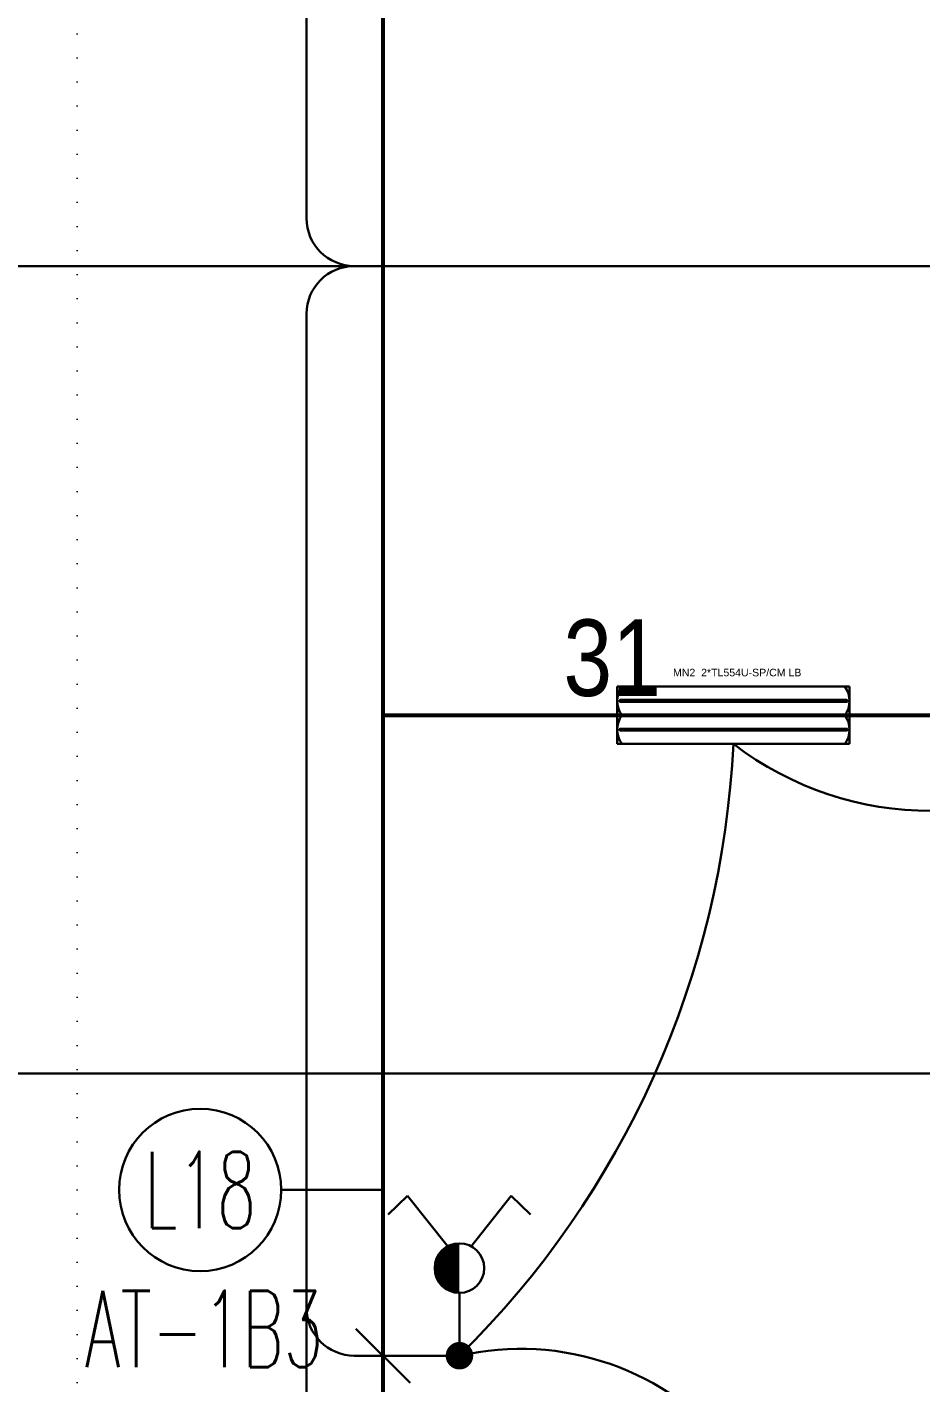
# Model space of a CAD drawing. Header units: metres. Extents: x -13316 to 152404, y -3899 to 30226.
# Drawn here: x 59094 to 59561, y 2811 to 3520 of the extents above; entities that cross this region are included whole.
import ezdxf
from ezdxf.enums import TextEntityAlignment as Align

# ---------------------------------------------------------------- set-up
doc = ezdxf.new("R2010")
doc.units = ezdxf.units.M
doc.header["$LTSCALE"] = 100
doc.header["$MEASUREMENT"] = 0
doc.linetypes.add('DOT2', pattern=[0.125, 0, -0.125])
doc.linetypes.add('HIDDEN', pattern=[0.375, 0.25, -0.125])
doc.layers.get('0').update_dxf_attribs({"color": 9, "lineweight": 9})
for name, color, linetype, lineweight in [('06D', 9, 'Continuous', 9), ('21', 9, 'Continuous', 9), ('E-2x54 W SIVAÜSTÜ FLUORESAN YÜKSEK TAVAN ARMATÜRÜ', 7, 'Continuous', 30), ('E-KABLO', 7, 'Continuous', 30), ('E-KOMÜTATÖR ANAHTAR (ETANŞ)', 7, 'Continuous', 30), ('E-LINYE', 7, 'Continuous', 30)]:
    doc.layers.add(name, color=color, linetype=linetype, lineweight=lineweight)
doc.styles.add('Arial', font='arial.ttf', dxfattribs={"height": 2.5})
doc.styles.add('E-YAZI', font='txttw.shx')
doc.styles.add('MuuM_TEXT-STANDART', font='ARIALN.TTF')

# ---------------------------------------------------------------- blocks, each defined once
blk = doc.blocks.new('2x54 W SIVAÜSTÜ FLUORESAN YÜKSEK TAVAN ARMATÜRÜ')
at = {"layer": 'E-2x54 W SIVAÜSTÜ FLUORESAN YÜKSEK TAVAN ARMATÜRÜ', "color": 4}
for p, q in [((-60.8, 15), (-60.8, -15)), ((-60.8, 15), (60.8, 15)), ((60.8, 15), (60.8, 0)), ((-60, 0), (-15, 0)), ((15, 0), (60, 0)), ((60.8, 0), (60.8, -15)), ((-60.8, -15), (60.8, -15))]:
    blk.add_line(p, q, dxfattribs=at)
at = {"layer": 'E-2x54 W SIVAÜSTÜ FLUORESAN YÜKSEK TAVAN ARMATÜRÜ', "color": 7}
for p, q in [((-59.27, 8.01), (59.32, 8.01)), ((-60.8, 0), (60.8, 0)), ((-59.16, 7.01), (59.44, 7)), ((-59.27, -6.99), (59.32, -6.99)), ((-59.16, -7.99), (59.44, -8))]:
    blk.add_line(p, q, dxfattribs=at)
for centre in [(-59.23, 7.63), (-59.23, 7.33), (59.36, 7.63), (59.36, 7.33), (-59.23, -7.37), (-59.23, -7.67), (59.36, -7.37), (59.36, -7.67)]:
    blk.add_circle(centre, 0.11, dxfattribs=at)
for centre, radius, start, end in [((-48.66, 7.5), 12.14, 141.85995, 218.14005), ((48.66, 7.5), 12.14, 321.85995, 38.14005), ((-59.12, 7.51), 0.515, 106.86737, 266.76121), ((-59.32, 7.49), 0.519, 289.2244, 84.40418), ((59.47, 7.51), 0.515, 106.86737, 266.76121), ((59.27, 7.49), 0.519, 289.2244, 84.40418), ((-48.66, -7.5), 12.14, 141.85995, 218.14005), ((-59.12, -7.49), 0.515, 106.86737, 266.76121), ((-59.32, -7.51), 0.519, 289.2244, 84.40418), ((48.66, -7.5), 12.14, 321.85995, 38.14005), ((59.47, -7.49), 0.515, 106.86737, 266.76121), ((59.27, -7.51), 0.519, 289.2244, 84.40418)]:
    blk.add_arc(centre, radius, start, end, dxfattribs=at)
at = {"layer": 'E-2x54 W SIVAÜSTÜ FLUORESAN YÜKSEK TAVAN ARMATÜRÜ', "color": 7, "style": 'Arial'}
blk.add_text('MN2  2*TL554U-SP/CM LB', height=3.9508, dxfattribs=at).set_placement((-31.61, 20.4))
blk = doc.blocks.new('100_KOMÜTATÖR ANAHTAR (ETANŞ)')
at = {"layer": 'E-KOMÜTATÖR ANAHTAR (ETANŞ)', "color": 4}
for p, q in [((-1.695, 5.222), (-2.326, 4.622)), ((-0.372, 3.563), (-1.695, 5.222)), ((0.372, 3.563), (1.695, 5.222)), ((1.695, 5.222), (2.326, 4.622)), ((0, 2.053), (0, 0))]:
    blk.add_line(p, q, dxfattribs=at)
at = {"layer": 'E-KOMÜTATÖR ANAHTAR (ETANŞ)', "color": 4, "const_width": 0.81}
blk.add_lwpolyline([(0, 3.268, 0.414214), (-0.405, 2.863, 0.414214), (0, 2.458, 0.414214)], format="xyb", dxfattribs=at)
at = {"layer": 'E-KOMÜTATÖR ANAHTAR (ETANŞ)', "color": 4}
blk.add_circle((0, 2.863), 0.81, dxfattribs=at)
blk = doc.blocks.new('p-işyeri')
at = {"color": 0, "const_width": 2}
blk.add_lwpolyline([(200, 0), (200, 700), (-200, 700), (-200, 0)], close=True, dxfattribs=at)
blk = doc.blocks.new('1.bod.mimari1.elk')
at = {"layer": '06D', "linetype": 'DOT2'}
blk.add_lwpolyline([(2800, -1678.64), (2800, -7740, 0.414214), (3100, -8040), (11395.6, -8040)], format="xyb", dxfattribs=at)
at = {"layer": '06D', "color": 89, "linetype": 'HIDDEN', "true_color": 0x2e4d23, "rotation": 90}
for p in [(3660, -5590), (3660, -5990)]:
    blk.add_blockref('p-işyeri', p, dxfattribs=at)
at = {"layer": '21', "style": 'MuuM_TEXT-STANDART'}
blk.add_text('31', height=40, dxfattribs=at).set_placement((3054.38, -5791.88), align=Align.BOTTOM_LEFT)

msp = doc.modelspace()

# ---------------------------------------------------------------- linework, layer by layer
at = {"layer": 'E-KABLO', "color": 5}
for p, q in [((59240, 3600), (59240, 3420)), ((59265, 3395), (58809.6, 3395)), ((59980, 3395), (59265, 3395)), ((59240, 3370), (59240, 2850)), ((59240, 2850), (59240, 2050))]:
    msp.add_line(p, q, dxfattribs=at)
at = {"layer": 'E-KABLO', "color": 4}
msp.add_line((58970, 2972.59), (59936.81, 2972.59), dxfattribs=at)
at = {"layer": 'E-KABLO', "color": 6}
msp.add_line((59265, 2825), (59320, 2825), dxfattribs=at)
at = {"layer": 'E-KABLO', "color": 4, "linetype": 'Continuous', "const_width": 7.2}
msp.add_lwpolyline([(59323.6, 2825, 1), (59316.4, 2825, 1)], format="xyb", close=True, dxfattribs=at)
at = {"layer": 'E-KABLO', "color": 5}
for centre, start, end in [((59265, 3420), 180, 270), ((59265, 3370), 90, 180)]:
    msp.add_arc(centre, 25, start, end, dxfattribs=at)
at = {"layer": 'E-KABLO', "color": 6}
for centre, radius, start, end in [((58982.11, 3168.45), 481.79, 314.53267, 357.21052), ((59566.67, 3280.04), 170.04, 232.57652, 307.42348), ((59265, 2850), 25, 180, 270), ((59351.97, 2686.2), 142.43, 38.5673, 102.97135)]:
    msp.add_arc(centre, radius, start, end, dxfattribs=at)
at = {"layer": 'E-LINYE', "color": 7, "linetype": 'Continuous'}
for p, q in [((59226.8, 2911.71), (59280, 2911.71)), ((59280, 2825), (59280, 2911.71)), ((59265.86, 2839.14), (59294.14, 2810.86))]:
    msp.add_line(p, q, dxfattribs=at)
msp.add_circle((59184.36, 2911.71), 42.44, dxfattribs=at)

# ---------------------------------------------------------------- block references
at = {"layer": '06D'}
msp.add_blockref('1.bod.mimari1.elk', (56320, 8950), dxfattribs=at)
at = {"layer": 'E-2x54 W SIVAÜSTÜ FLUORESAN YÜKSEK TAVAN ARMATÜRÜ', "color": 6}
msp.add_blockref('2x54 W SIVAÜSTÜ FLUORESAN YÜKSEK TAVAN ARMATÜRÜ', (59463.33, 3160), dxfattribs=at)
at = {"layer": 'E-KOMÜTATÖR ANAHTAR (ETANŞ)', "xscale": 16, "yscale": 16, "zscale": 16}
msp.add_blockref('100_KOMÜTATÖR ANAHTAR (ETANŞ)', (59320, 2825), dxfattribs=at)

# ---------------------------------------------------------------- texts
at = {"layer": 'E-LINYE', "color": 3, "linetype": 'Continuous', "style": 'E-YAZI', "width": 0.6}
for s, p in [('L18', (59184.36, 2911.71)), ('AT-1B3', (59186.34, 2838.96))]:
    msp.add_text(s, height=40, dxfattribs=at).set_placement(p, align=Align.MIDDLE_CENTER)

doc.saveas('drawing.dxf')
